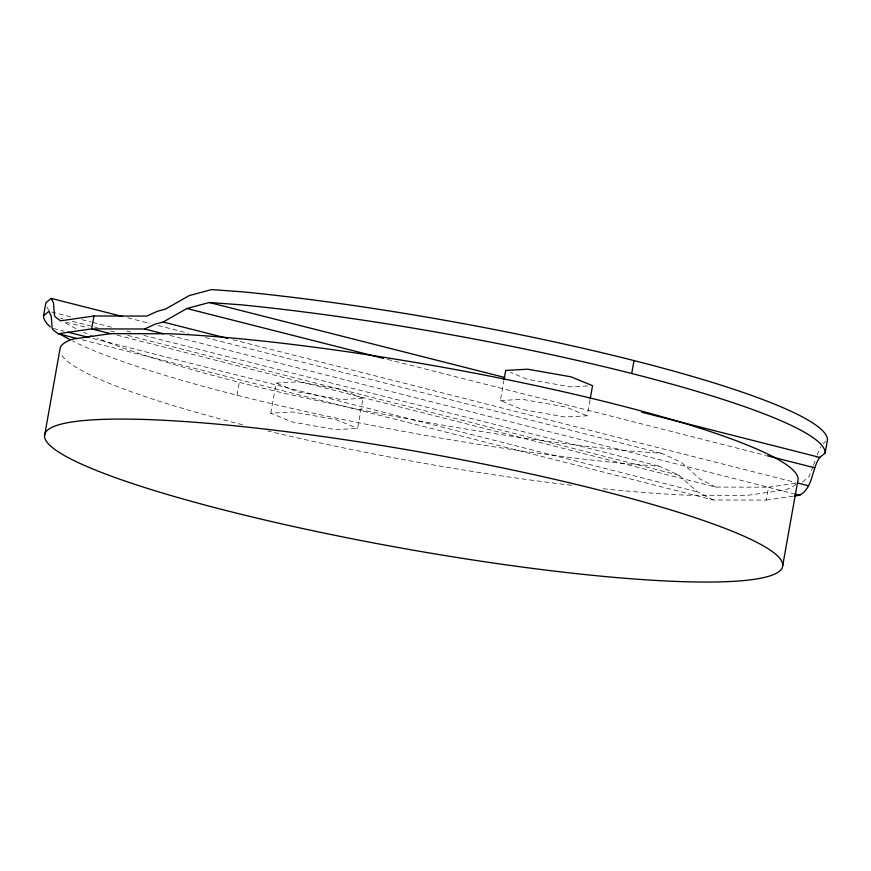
<?xml version="1.0" encoding="UTF-8"?>
<svg xmlns="http://www.w3.org/2000/svg" width="871" height="871" viewBox="0 0 871 871"><rect width="100%" height="100%" fill="white"/><g stroke="black" fill="none" stroke-linecap="round" stroke-linejoin="round"><path stroke-width="0.65" stroke-dasharray="4.36 3.27" d="M236.988 395.227L239.285 382.315M270.772 413.181L276.14 383.055L298.067 381.846L341.497 389.479L362.989 398.319L357.622 428.445L335.694 429.653L292.275 422.021L270.772 413.181L292.71 411.972L336.13 419.604L357.622 428.445M589.994 400.094L587.185 415.805L565.257 417.013L521.838 409.381L500.346 400.54L503.841 380.888M82.222 339.832L713.403 499.998L766.295 500.085L768.592 487.172L795.365 483.296M813.057 466.464L809.039 476.611L802.049 482.327M813.514 465.179L816.65 456.197M817.107 454.912L820.95 446.801M822.943 443.764L825.654 441.597M766.295 500.085L793.056 496.209M362.989 398.319L341.062 399.517L297.632 391.885L276.14 383.055M587.392 385.962L570.625 386.887L527.205 379.255L510.493 372.374M500.346 400.54L522.273 399.332L565.693 406.964L587.185 415.805M117.204 335.215L715.712 487.085L768.592 487.172M715.712 487.085L699.805 478.985L681.416 462.381L661.688 453.312L630.092 451.004A396.849 51.803 10.1 0 1 97.073 338.068M713.403 499.998L697.497 491.897L679.119 475.294L659.391 466.225L627.784 463.916A396.849 51.803 10.1 0 1 72.435 340.877M387.41 359.375L765.99 455.446M232.96 339.734L795.343 482.447M127.721 317.817L150.139 323.511M158.043 325.514L188.376 333.212M205.512 337.556L661.688 453.312M169.889 335.411L793.503 493.661M51.596 312.003L71.368 317.011M81.918 319.69L91.139 322.03M92.468 322.368L113.557 327.725M126.741 331.067L130.694 332.069M143.878 335.411L659.391 466.225M60.447 318.307L63.082 318.982M72.326 321.323L97.389 327.681M110.573 331.024L114.537 332.036M127.721 335.379L679.119 475.294M65.782 322.172L88.2 327.855M53.447 328.465L63.986 331.143M92.968 338.492L697.497 491.897M795.996 483.993A374.802 48.918 10.1 0 1 784.945 489.916L747.558 495.327L688.46 495.229A374.802 48.918 10.1 0 1 600.369 488.479M571.605 485.267A374.802 48.918 10.1 0 1 267.941 431.014M242.584 424.754A374.802 48.918 10.1 0 1 61.101 354.149M93.981 336.783A396.849 51.803 10.1 0 1 83.812 332.319M75.962 328.585A396.849 51.803 10.1 0 1 63.855 321.998M49.342 310.697A396.849 51.803 10.1 0 1 46.642 306.548"/><path stroke-width="1.31" d="M50.322 326.908A396.849 51.803 10.1 0 1 43.55 315.672L45.847 302.76L51.258 298.415L122.452 316.478M44.563 435.696L59.892 349.619A374.802 48.918 10.1 0 1 73.022 339.069L110.41 333.658L169.507 333.756A374.802 48.918 10.1 0 1 572.203 393.768A374.802 48.918 10.1 0 1 798.076 479.366L782.735 565.453M794.396 496.024L799.752 495.24C813.34 487.477 811.445 469.251 819.742 457.406L825.153 453.062L827.45 440.149A396.849 51.803 10.1 0 0 243.216 291.894L211.609 289.586L189.203 295.585L165.446 309.118L157.411 311.263L146.861 316.075L93.97 315.988L91.673 328.9L58.215 333.745L52.946 329.804L52.129 328.138L51.215 315.966L48.95 311.328L43.55 315.672M504.08 379.582L505.713 370.415L527.641 369.206L571.06 376.838L592.552 385.679L590.222 398.776M631.715 373.507L634.012 360.594M110.41 333.658L91.673 328.9L144.564 328.988L155.103 324.175L163.149 322.02L186.895 308.497L209.312 302.498L240.908 304.806A396.849 51.803 10.1 0 1 825.153 453.062M93.97 315.988L60.513 320.833L55.243 316.892L54.438 315.226L53.512 303.054L51.258 298.415M209.312 302.498L504.636 377.448M641.753 412.233L819.742 457.406M186.895 308.497L383.447 358.373M767.318 455.773L814.799 467.825M163.149 322.02L227.69 338.405M797.978 483.111L808.517 485.789M144.564 328.988L163.302 333.745M794.755 493.977L799.752 495.24M67.938 332.145L89.016 337.491M58.215 333.745L76.953 338.492M70.05 339.657A396.849 51.803 10.1 0 1 59.696 333.767M151.151 489.556A374.802 48.918 10.1 0 0 769.605 576.003A374.802 48.918 10.1 0 0 320.19 436.153A374.802 48.918 10.1 0 0 151.151 489.556"/></g></svg>
